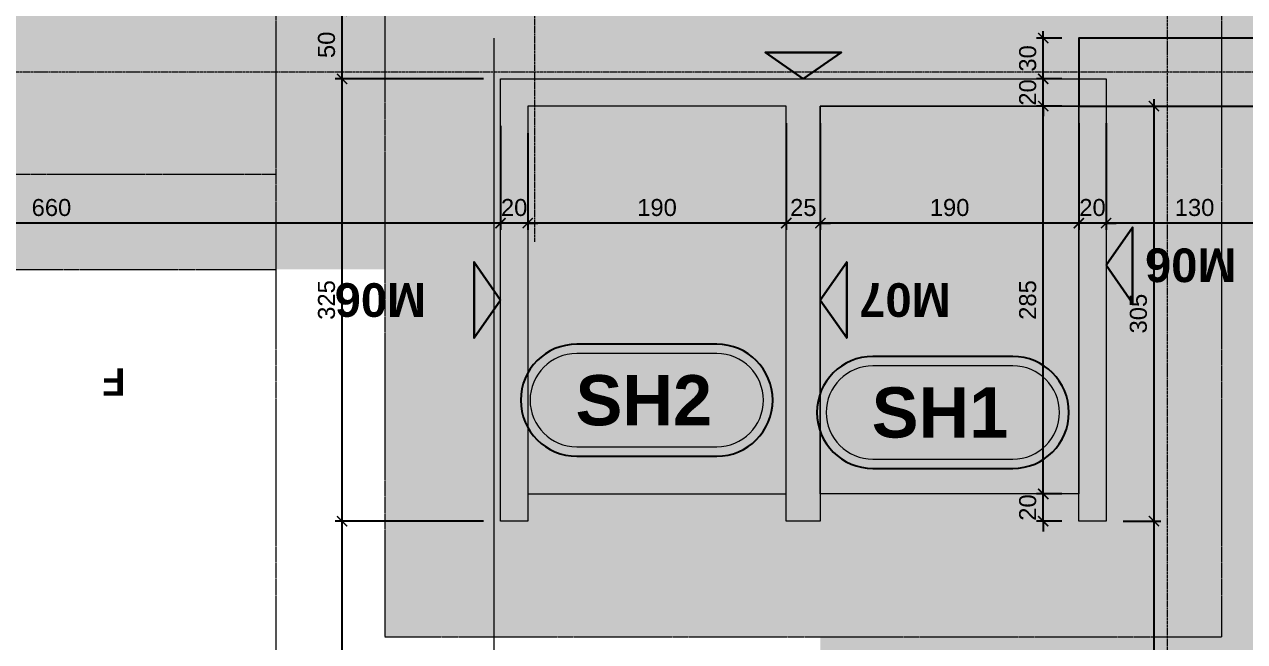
# Model space of a CAD drawing. Header units: inches. Extents: x 22 to 5410, y 6 to 6984.
# Drawn here: x 1274 to 2171, y 2624 to 3078 of the extents above; entities that cross this region are included whole.
import ezdxf
from ezdxf.enums import TextEntityAlignment as Align

# ---------------------------------------------------------------- set-up
doc = ezdxf.new("R2010")
doc.units = ezdxf.units.IN
doc.header["$MEASUREMENT"] = 0
for name, pattern in [('23486-A01$0${ Chain Double-Dash }', [0]), ('AXES', [2, 1.25, -0.25, 0.25, -0.25]), ('CACHE', [0.375, 0.25, -0.125]), ('CONTINU', [0])]:
    doc.linetypes.add(name, pattern=pattern)
for name, color, linetype in [('AXES', 10, 'AXES'), ('BETON CACHE', 4, 'CACHE'), ('BETON COUPE', 3, 'CONTINU'), ('BETON TRAME', 254, 'Continuous'), ('BORD', 5, 'Continuous'), ('COTE 50ème', 1, 'Continuous'), ('COUPE', 2, 'Continuous'), ('ELEVATION', 150, 'Continuous'), ('OMBRE', 253, 'Continuous'), ('PILIER', 7, 'Continuous')]:
    doc.layers.add(name, color=color, linetype=linetype)
doc.layers.add('BETON HACHURE', color=252, linetype='Continuous', lineweight=13)
for name, color, linetype, true_color in [('FOND DE FOUILLE', 7, 'Continuous', 0xfff3e5), ('PREFA MUR SUP TRAME', 7, 'Continuous', 0xd7c7ff), ('TALUS TRAME 2', 7, 'Continuous', 0xecd8c6)]:
    doc.layers.add(name, color=color, linetype=linetype, true_color=true_color)
doc.layers.add('HORS GEL', color=7, linetype='CACHE', lineweight=5, true_color=0x00661a)
doc.styles.add('BRMNAMES', font='swisseb.ttf', dxfattribs={"height": 20})
doc.styles.add('RS_TXT_50', font='arial.ttf', dxfattribs={"height": 12.5})
doc.styles.add('style7', font='arialbd.ttf', dxfattribs={"height": 20})
doc.dimstyles.new('RS_50CM_LINEAIRE', dxfattribs={"dimscale": 5, "dimtxt": 12.5, "dimasz": 1.5, "dimexe": 1, "dimexo": 2.5, "dimgap": 1, "dimtad": 1, "dimdec": 1, "dimrnd": 0.5, "dimdsep": 46, "dimtxsty": 'RS_TXT_50', "dimblk1": 'ARCHTICK', "dimblk2": 'ARCHTICK', "dimsah": 1, "dimcen": 2.5, "dimdle": 1, "dimclrt": 4, "dimadec": 0, "dimazin": 2, "dimtfac": 1, "dimtdec": 1, "dimtix": 1, "dimtmove": 2, "dimatfit": 3, "dimfxl": 1, "dimtolj": 1, "dimtzin": 0, "dimarcsym": 0})

# ---------------------------------------------------------------- blocks, each defined once
blk = doc.blocks.new('ELEVATION _2')
blk.add_hatch(color=0).paths.add_polyline_path([(1.218, -0.851), (0, 0), (-1.218, -0.851)])
at = {"color": 0, "lineweight": 30}
blk.add_lwpolyline([(0, 0), (1.218, -0.851), (-1.218, -0.851), (0, 0)], dxfattribs=at)
at = {"color": 0, "style": 'BRMNAMES'}
blk.add_attdef('ELEVATION_TEXTE', text='', height=1.076, rotation=90, dxfattribs=at).set_placement((0, -1.251), align=Align.MIDDLE_RIGHT)
blk = doc.blocks.new('_ArchTick')
at = {"color": 0, "linetype": 'ByBlock', "const_width": 0.15}
blk.add_lwpolyline([(-0.5, -0.5), (0.5, 0.5)], dxfattribs=at)
blk = doc.blocks.new('*D463')
at = {"layer": 'COTE 50ème', "color": 0, "lineweight": -2, "transparency": 16777216}
for p, q in [((2069.21, 3005.13), (2069.21, 2926.64)), ((2199.21, 3005.13), (2199.21, 2926.64)), ((2204.21, 2931.64), (2064.21, 2931.64))]:
    blk.add_line(p, q, dxfattribs=at)
at = {"layer": 'Defpoints', "color": 0, "transparency": 16777216}
for p in [(2069.21, 3017.63), (2199.21, 3017.63), (2069.21, 2931.64)]:
    blk.add_point(p, dxfattribs=at)
at = {"layer": 'COTE 50ème', "color": 0, "lineweight": -2, "transparency": 16777216, "xscale": 7.5, "yscale": 7.5, "zscale": 7.5, "rotation": 180}
blk.add_blockref('_ArchTick', (2069.21, 2931.64), dxfattribs=at)
at = {"layer": 'COTE 50ème', "color": 0, "lineweight": -2, "transparency": 16777216, "xscale": 7.5, "yscale": 7.5, "zscale": 7.5}
blk.add_blockref('_ArchTick', (2199.21, 2931.64), dxfattribs=at)
at = {"layer": 'COTE 50ème', "color": 4, "transparency": 16777216, "insert": (2134.21, 2943.03), "char_height": 12.5, "attachment_point": 5, "style": 'RS_TXT_50'}
blk.add_mtext('\\A1;130', dxfattribs=at)
blk = doc.blocks.new('*D464')
at = {"layer": 'COTE 50ème', "color": 0, "lineweight": -2, "transparency": 16777216}
for p, q in [((2049.21, 3005.13), (2049.21, 2926.64)), ((2069.21, 3005.13), (2069.21, 2926.64)), ((2049.21, 2931.64), (2041.71, 2931.64)), ((2069.21, 2931.64), (2049.21, 2931.64)), ((2069.21, 2931.64), (2076.71, 2931.64))]:
    blk.add_line(p, q, dxfattribs=at)
at = {"layer": 'Defpoints', "color": 0, "transparency": 16777216}
for p in [(2049.21, 3017.63), (2069.21, 3017.63), (2049.21, 2931.64)]:
    blk.add_point(p, dxfattribs=at)
at = {"layer": 'COTE 50ème', "color": 0, "lineweight": -2, "transparency": 16777216, "xscale": 7.5, "yscale": 7.5, "zscale": 7.5}
blk.add_blockref('_ArchTick', (2049.21, 2931.64), dxfattribs=at)
at = {"layer": 'COTE 50ème', "color": 0, "lineweight": -2, "transparency": 16777216, "xscale": 7.5, "yscale": 7.5, "zscale": 7.5, "rotation": 180}
blk.add_blockref('_ArchTick', (2069.21, 2931.64), dxfattribs=at)
at = {"layer": 'COTE 50ème', "color": 4, "transparency": 16777216, "insert": (2059.21, 2943.02), "char_height": 12.5, "attachment_point": 5, "style": 'RS_TXT_50'}
blk.add_mtext('\\A1;20', dxfattribs=at)
blk = doc.blocks.new('*D465')
at = {"layer": 'COTE 50ème', "color": 0, "lineweight": -2, "transparency": 16777216}
for p, q in [((1859.21, 3005.13), (1859.21, 2926.64)), ((2049.21, 3005.13), (2049.21, 2926.64)), ((2054.21, 2931.64), (1854.21, 2931.64))]:
    blk.add_line(p, q, dxfattribs=at)
at = {"layer": 'Defpoints', "color": 0, "transparency": 16777216}
for p in [(1859.21, 3017.63), (2049.21, 3017.63), (1859.21, 2931.64)]:
    blk.add_point(p, dxfattribs=at)
at = {"layer": 'COTE 50ème', "color": 0, "lineweight": -2, "transparency": 16777216, "xscale": 7.5, "yscale": 7.5, "zscale": 7.5, "rotation": 180}
blk.add_blockref('_ArchTick', (1859.21, 2931.64), dxfattribs=at)
at = {"layer": 'COTE 50ème', "color": 0, "lineweight": -2, "transparency": 16777216, "xscale": 7.5, "yscale": 7.5, "zscale": 7.5}
blk.add_blockref('_ArchTick', (2049.21, 2931.64), dxfattribs=at)
at = {"layer": 'COTE 50ème', "color": 4, "transparency": 16777216, "insert": (1954.21, 2943.02), "char_height": 12.5, "attachment_point": 5, "style": 'RS_TXT_50'}
blk.add_mtext('\\A1;190', dxfattribs=at)
blk = doc.blocks.new('*D466')
at = {"layer": 'COTE 50ème', "color": 0, "lineweight": -2, "transparency": 16777216}
for p, q in [((1834.21, 3005.13), (1834.21, 2926.64)), ((1859.21, 3005.13), (1859.21, 2926.64)), ((1834.21, 2931.64), (1826.71, 2931.64)), ((1859.21, 2931.64), (1834.21, 2931.64)), ((1859.21, 2931.64), (1866.71, 2931.64))]:
    blk.add_line(p, q, dxfattribs=at)
at = {"layer": 'Defpoints', "color": 0, "transparency": 16777216}
for p in [(1834.21, 3017.63), (1859.21, 3017.63), (1834.21, 2931.64)]:
    blk.add_point(p, dxfattribs=at)
at = {"layer": 'COTE 50ème', "color": 0, "lineweight": -2, "transparency": 16777216, "xscale": 7.5, "yscale": 7.5, "zscale": 7.5}
blk.add_blockref('_ArchTick', (1834.21, 2931.64), dxfattribs=at)
at = {"layer": 'COTE 50ème', "color": 0, "lineweight": -2, "transparency": 16777216, "xscale": 7.5, "yscale": 7.5, "zscale": 7.5, "rotation": 180}
blk.add_blockref('_ArchTick', (1859.21, 2931.64), dxfattribs=at)
at = {"layer": 'COTE 50ème', "color": 4, "transparency": 16777216, "insert": (1846.71, 2943.02), "char_height": 12.5, "attachment_point": 5, "style": 'RS_TXT_50'}
blk.add_mtext('\\A1;25', dxfattribs=at)
blk = doc.blocks.new('*D467')
at = {"layer": 'COTE 50ème', "color": 0, "lineweight": -2, "transparency": 16777216}
for p, q in [((1834.21, 3005.13), (1834.21, 2926.64)), ((1644.21, 2997.63), (1644.21, 2926.64)), ((1839.21, 2931.64), (1639.21, 2931.64))]:
    blk.add_line(p, q, dxfattribs=at)
at = {"layer": 'Defpoints', "color": 0, "transparency": 16777216}
for p in [(1834.21, 3017.63), (1644.21, 3010.13), (1644.21, 2931.64)]:
    blk.add_point(p, dxfattribs=at)
at = {"layer": 'COTE 50ème', "color": 0, "lineweight": -2, "transparency": 16777216, "xscale": 7.5, "yscale": 7.5, "zscale": 7.5, "rotation": 180}
blk.add_blockref('_ArchTick', (1644.21, 2931.64), dxfattribs=at)
at = {"layer": 'COTE 50ème', "color": 0, "lineweight": -2, "transparency": 16777216, "xscale": 7.5, "yscale": 7.5, "zscale": 7.5}
blk.add_blockref('_ArchTick', (1834.21, 2931.64), dxfattribs=at)
at = {"layer": 'COTE 50ème', "color": 4, "transparency": 16777216, "insert": (1739.21, 2943.02), "char_height": 12.5, "attachment_point": 5, "style": 'RS_TXT_50'}
blk.add_mtext('\\A1;190', dxfattribs=at)
blk = doc.blocks.new('*D468')
at = {"layer": 'COTE 50ème', "color": 0, "lineweight": -2, "transparency": 16777216}
for p, q in [((1624.21, 3003.15), (1624.21, 2926.64)), ((1644.21, 2997.63), (1644.21, 2926.64)), ((1624.21, 2931.64), (1616.71, 2931.64)), ((1644.21, 2931.64), (1624.21, 2931.64)), ((1644.21, 2931.64), (1651.71, 2931.64))]:
    blk.add_line(p, q, dxfattribs=at)
at = {"layer": 'Defpoints', "color": 0, "transparency": 16777216}
for p in [(1624.21, 3015.65), (1644.21, 3010.13), (1624.21, 2931.64)]:
    blk.add_point(p, dxfattribs=at)
at = {"layer": 'COTE 50ème', "color": 0, "lineweight": -2, "transparency": 16777216, "xscale": 7.5, "yscale": 7.5, "zscale": 7.5}
blk.add_blockref('_ArchTick', (1624.21, 2931.64), dxfattribs=at)
at = {"layer": 'COTE 50ème', "color": 0, "lineweight": -2, "transparency": 16777216, "xscale": 7.5, "yscale": 7.5, "zscale": 7.5, "rotation": 180}
blk.add_blockref('_ArchTick', (1644.21, 2931.64), dxfattribs=at)
at = {"layer": 'COTE 50ème', "color": 4, "transparency": 16777216, "insert": (1634.21, 2943.02), "char_height": 12.5, "attachment_point": 5, "style": 'RS_TXT_50'}
blk.add_mtext('\\A1;20', dxfattribs=at)
blk = doc.blocks.new('*D469')
at = {"layer": 'COTE 50ème', "color": 0, "lineweight": -2, "transparency": 16777216}
for p, q in [((964.21, 3003.15), (964.21, 2926.64)), ((1624.21, 3003.15), (1624.21, 2926.64)), ((1629.21, 2931.64), (959.21, 2931.64))]:
    blk.add_line(p, q, dxfattribs=at)
at = {"layer": 'Defpoints', "color": 0, "transparency": 16777216}
for p in [(964.21, 3015.65), (1624.21, 3015.65), (964.21, 2931.64)]:
    blk.add_point(p, dxfattribs=at)
at = {"layer": 'COTE 50ème', "color": 0, "lineweight": -2, "transparency": 16777216, "xscale": 7.5, "yscale": 7.5, "zscale": 7.5, "rotation": 180}
blk.add_blockref('_ArchTick', (964.21, 2931.64), dxfattribs=at)
at = {"layer": 'COTE 50ème', "color": 0, "lineweight": -2, "transparency": 16777216, "xscale": 7.5, "yscale": 7.5, "zscale": 7.5}
blk.add_blockref('_ArchTick', (1624.21, 2931.64), dxfattribs=at)
at = {"layer": 'COTE 50ème', "color": 4, "transparency": 16777216, "insert": (1294.21, 2943.02), "char_height": 12.5, "attachment_point": 5, "style": 'RS_TXT_50'}
blk.add_mtext('\\A1;660', dxfattribs=at)
blk = doc.blocks.new('*D705')
at = {"layer": 'COTE 50ème', "color": 0, "lineweight": -2, "transparency": 16777216}
for p, q in [((2104.36, 3022.63), (2104.36, 2707.63)), ((2081.71, 3017.63), (2109.36, 3017.63)), ((2081.71, 2712.63), (2109.36, 2712.63))]:
    blk.add_line(p, q, dxfattribs=at)
at = {"layer": 'Defpoints', "color": 0, "transparency": 16777216}
for p in [(2069.21, 3017.63), (2069.21, 2712.63), (2104.36, 2712.63)]:
    blk.add_point(p, dxfattribs=at)
at = {"layer": 'COTE 50ème', "color": 0, "lineweight": -2, "transparency": 16777216, "xscale": 7.5, "yscale": 7.5, "zscale": 7.5}
for p, rotation in [((2104.36, 3017.63), 90), ((2104.36, 2712.63), 270)]:
    blk.add_blockref('_ArchTick', p, dxfattribs=dict(at, rotation=rotation))
at = {"layer": 'COTE 50ème', "color": 4, "transparency": 16777216, "insert": (2092.97, 2865.13), "char_height": 12.5, "attachment_point": 5, "rotation": 90, "style": 'RS_TXT_50'}
blk.add_mtext('\\A1;305', dxfattribs=at)
blk = doc.blocks.new('*D706')
at = {"layer": 'COTE 50ème', "color": 0, "lineweight": -2, "transparency": 16777216}
for p, q in [((2104.36, 2717.63), (2104.36, 2322.63)), ((2081.71, 2712.63), (2109.36, 2712.63)), ((2076.14, 2327.63), (2109.36, 2327.63))]:
    blk.add_line(p, q, dxfattribs=at)
at = {"layer": 'Defpoints', "color": 0, "transparency": 16777216}
for p in [(2069.21, 2712.63), (2063.64, 2327.63), (2104.36, 2327.63)]:
    blk.add_point(p, dxfattribs=at)
at = {"layer": 'COTE 50ème', "color": 0, "lineweight": -2, "transparency": 16777216, "xscale": 7.5, "yscale": 7.5, "zscale": 7.5}
for p, rotation in [((2104.36, 2712.63), 90), ((2104.36, 2327.63), 270)]:
    blk.add_blockref('_ArchTick', p, dxfattribs=dict(at, rotation=rotation))
at = {"layer": 'COTE 50ème', "color": 4, "transparency": 16777216, "insert": (2092.97, 2520.13), "char_height": 12.5, "attachment_point": 5, "rotation": 90, "style": 'RS_TXT_50'}
blk.add_mtext('\\A1;385', dxfattribs=at)
blk = doc.blocks.new('*D707')
at = {"layer": 'COTE 50ème', "color": 0, "lineweight": -2, "transparency": 16777216}
for p, q in [((2023.01, 2732.63), (2023.01, 2740.13)), ((2036.71, 2732.63), (2018.01, 2732.63)), ((2023.01, 2712.63), (2023.01, 2732.63)), ((2036.71, 2712.63), (2018.01, 2712.63)), ((2023.01, 2712.63), (2023.01, 2705.13))]:
    blk.add_line(p, q, dxfattribs=at)
at = {"layer": 'Defpoints', "color": 0, "transparency": 16777216}
for p in [(2023.01, 2732.63), (2049.21, 2732.63), (2049.21, 2712.63)]:
    blk.add_point(p, dxfattribs=at)
at = {"layer": 'COTE 50ème', "color": 0, "lineweight": -2, "transparency": 16777216, "xscale": 7.5, "yscale": 7.5, "zscale": 7.5}
for p, rotation in [((2023.01, 2732.63), 270), ((2023.01, 2712.63), 90)]:
    blk.add_blockref('_ArchTick', p, dxfattribs=dict(at, rotation=rotation))
at = {"layer": 'COTE 50ème', "color": 4, "transparency": 16777216, "insert": (2011.63, 2722.63), "char_height": 12.5, "attachment_point": 5, "rotation": 90, "style": 'RS_TXT_50'}
blk.add_mtext('\\A1;20', dxfattribs=at)
blk = doc.blocks.new('*D708')
at = {"layer": 'COTE 50ème', "color": 0, "lineweight": -2, "transparency": 16777216}
for p, q in [((2023.01, 2727.63), (2023.01, 3022.63)), ((2036.71, 3017.63), (2018.01, 3017.63)), ((2036.71, 2732.63), (2018.01, 2732.63))]:
    blk.add_line(p, q, dxfattribs=at)
at = {"layer": 'Defpoints', "color": 0, "transparency": 16777216}
for p in [(2023.01, 3017.63), (2049.21, 3017.63), (2049.21, 2732.63)]:
    blk.add_point(p, dxfattribs=at)
at = {"layer": 'COTE 50ème', "color": 0, "lineweight": -2, "transparency": 16777216, "xscale": 7.5, "yscale": 7.5, "zscale": 7.5}
for p, rotation in [((2023.01, 3017.63), 90), ((2023.01, 2732.63), 270)]:
    blk.add_blockref('_ArchTick', p, dxfattribs=dict(at, rotation=rotation))
at = {"layer": 'COTE 50ème', "color": 4, "transparency": 16777216, "insert": (2011.63, 2875.13), "char_height": 12.5, "attachment_point": 5, "rotation": 90, "style": 'RS_TXT_50'}
blk.add_mtext('\\A1;285', dxfattribs=at)
blk = doc.blocks.new('*D709')
at = {"layer": 'COTE 50ème', "color": 0, "lineweight": -2, "transparency": 16777216}
for p, q in [((2023.01, 3037.63), (2023.01, 3045.13)), ((2036.71, 3037.63), (2018.01, 3037.63)), ((2023.01, 3017.63), (2023.01, 3037.63)), ((2036.71, 3017.63), (2018.01, 3017.63)), ((2023.01, 3017.63), (2023.01, 3010.13))]:
    blk.add_line(p, q, dxfattribs=at)
at = {"layer": 'Defpoints', "color": 0, "transparency": 16777216}
for p in [(2023.01, 3037.63), (2049.21, 3037.63), (2049.21, 3017.63)]:
    blk.add_point(p, dxfattribs=at)
at = {"layer": 'COTE 50ème', "color": 0, "lineweight": -2, "transparency": 16777216, "xscale": 7.5, "yscale": 7.5, "zscale": 7.5}
for p, rotation in [((2023.01, 3037.63), 270), ((2023.01, 3017.63), 90)]:
    blk.add_blockref('_ArchTick', p, dxfattribs=dict(at, rotation=rotation))
at = {"layer": 'COTE 50ème', "color": 4, "transparency": 16777216, "insert": (2011.63, 3027.63), "char_height": 12.5, "attachment_point": 5, "rotation": 90, "style": 'RS_TXT_50'}
blk.add_mtext('\\A1;20', dxfattribs=at)
blk = doc.blocks.new('*D710')
at = {"layer": 'COTE 50ème', "color": 0, "lineweight": -2, "transparency": 16777216}
for p, q in [((2036.71, 3067.63), (2018.01, 3067.63)), ((2023.01, 3032.63), (2023.01, 3072.63)), ((2036.71, 3037.63), (2018.01, 3037.63))]:
    blk.add_line(p, q, dxfattribs=at)
at = {"layer": 'Defpoints', "color": 0, "transparency": 16777216}
for p in [(2023.01, 3067.63), (2049.21, 3067.63), (2049.21, 3037.63)]:
    blk.add_point(p, dxfattribs=at)
at = {"layer": 'COTE 50ème', "color": 0, "lineweight": -2, "transparency": 16777216, "xscale": 7.5, "yscale": 7.5, "zscale": 7.5}
for p, rotation in [((2023.01, 3067.63), 90), ((2023.01, 3037.63), 270)]:
    blk.add_blockref('_ArchTick', p, dxfattribs=dict(at, rotation=rotation))
at = {"layer": 'COTE 50ème', "color": 4, "transparency": 16777216, "insert": (2011.63, 3052.63), "char_height": 12.5, "attachment_point": 5, "rotation": 90, "style": 'RS_TXT_50'}
blk.add_mtext('\\A1;30', dxfattribs=at)
blk = doc.blocks.new('*D766')
at = {"layer": 'COTE 50ème', "color": 0, "lineweight": -2, "transparency": 16777216}
for p, q in [((1507.77, 2322.63), (1507.77, 2717.63)), ((1611.71, 2712.63), (1502.77, 2712.63)), ((1581.71, 2327.63), (1502.77, 2327.63))]:
    blk.add_line(p, q, dxfattribs=at)
at = {"layer": 'Defpoints', "color": 0, "transparency": 16777216}
for p in [(1507.77, 2712.63), (1624.21, 2712.63), (1594.21, 2327.63)]:
    blk.add_point(p, dxfattribs=at)
at = {"layer": 'COTE 50ème', "color": 0, "lineweight": -2, "transparency": 16777216, "xscale": 7.5, "yscale": 7.5, "zscale": 7.5}
for p, rotation in [((1507.77, 2712.63), 90), ((1507.77, 2327.63), 270)]:
    blk.add_blockref('_ArchTick', p, dxfattribs=dict(at, rotation=rotation))
at = {"layer": 'COTE 50ème', "color": 4, "transparency": 16777216, "insert": (1496.39, 2520.13), "char_height": 12.5, "attachment_point": 5, "rotation": 90, "style": 'RS_TXT_50'}
blk.add_mtext('\\A1;385', dxfattribs=at)
blk = doc.blocks.new('*D767')
at = {"layer": 'COTE 50ème', "color": 0, "lineweight": -2, "transparency": 16777216}
for p, q in [((1507.77, 2707.63), (1507.77, 3042.63)), ((1611.71, 3037.63), (1502.77, 3037.63)), ((1611.71, 2712.63), (1502.77, 2712.63))]:
    blk.add_line(p, q, dxfattribs=at)
at = {"layer": 'Defpoints', "color": 0, "transparency": 16777216}
for p in [(1507.77, 3037.63), (1624.21, 3037.63), (1624.21, 2712.63)]:
    blk.add_point(p, dxfattribs=at)
at = {"layer": 'COTE 50ème', "color": 0, "lineweight": -2, "transparency": 16777216, "xscale": 7.5, "yscale": 7.5, "zscale": 7.5}
for p, rotation in [((1507.77, 3037.63), 90), ((1507.77, 2712.63), 270)]:
    blk.add_blockref('_ArchTick', p, dxfattribs=dict(at, rotation=rotation))
at = {"layer": 'COTE 50ème', "color": 4, "transparency": 16777216, "insert": (1496.39, 2875.13), "char_height": 12.5, "attachment_point": 5, "rotation": 90, "style": 'RS_TXT_50'}
blk.add_mtext('\\A1;325', dxfattribs=at)
blk = doc.blocks.new('*D768')
at = {"layer": 'COTE 50ème', "color": 0, "lineweight": -2, "transparency": 16777216}
for p, q in [((1616.71, 3087.63), (1502.77, 3087.63)), ((1507.77, 3032.63), (1507.77, 3092.63)), ((1611.71, 3037.63), (1502.77, 3037.63))]:
    blk.add_line(p, q, dxfattribs=at)
at = {"layer": 'Defpoints', "color": 0, "transparency": 16777216}
for p in [(1507.77, 3087.63), (1629.21, 3087.63), (1624.21, 3037.63)]:
    blk.add_point(p, dxfattribs=at)
at = {"layer": 'COTE 50ème', "color": 0, "lineweight": -2, "transparency": 16777216, "xscale": 7.5, "yscale": 7.5, "zscale": 7.5}
for p, rotation in [((1507.77, 3087.63), 90), ((1507.77, 3037.63), 270)]:
    blk.add_blockref('_ArchTick', p, dxfattribs=dict(at, rotation=rotation))
at = {"layer": 'COTE 50ème', "color": 4, "transparency": 16777216, "insert": (1496.39, 3062.63), "char_height": 12.5, "attachment_point": 5, "rotation": 90, "style": 'RS_TXT_50'}
blk.add_mtext('\\A1;50', dxfattribs=at)
blk = doc.blocks.new('PILIER')
at = {"color": 252}
blk.add_lwpolyline([(1.563, 1.2), (-1.437, 1.2, 1), (-1.437, -1.2), (1.563, -1.2, 1), (1.563, 1.2, -1)], format="xyb", dxfattribs=at)
at = {"color": 10, "lineweight": 20}
blk.add_lwpolyline([(1.563, 1), (-1.437, 1, 1), (-1.437, -1), (1.563, -1, 1)], format="xyb", close=True, dxfattribs=at)
at = {"color": 7, "style": 'BRMNAMES'}
blk.add_attdef('PILIER_TEXTE', text='', height=1.076, dxfattribs=at).set_placement((0, 0), align=Align.MIDDLE_CENTER)

msp = doc.modelspace()

# ---------------------------------------------------------------- hatches: boundary and pattern name
at = {"layer": 'BETON HACHURE', "transparency": 33554585}
h = msp.add_hatch(dxfattribs=at)
h.set_pattern_fill('ANSI37', color=256, scale=50, angle=270, style=0)
h.set_pattern_definition([(315, (-53197.0064, 74780.388), (4.4194174, 4.4194174), []), (45, (-53197.0064, 74780.388), (-4.4194174, 4.4194174), [])])
h.paths.add_polyline_path([(2299.21, 3277.78), (2324.21, 3277.78), (2324.21, 2952.78), (2299.21, 2952.78)], flags=0)
h.paths.add_polyline_path([(2299.21, 3277.78), (2324.21, 3277.78), (2324.21, 2952.78), (2299.21, 2952.78)], flags=0)
h.paths.add_polyline_path([(4479.2, 3137.63), (4479.21, 3087.63), (4559.21, 3087.63), (4559.2, 3137.63)], flags=0)
h.paths.add_polyline_path([(4099.2, 3137.63), (4099.2, 3087.63), (4179.2, 3087.63), (4179.2, 3137.63)], flags=0)
edge = h.paths.add_edge_path(flags=0)
edge.add_arc((4139.2, 4452.63), 40, 0, 360)
edge = h.paths.add_edge_path(flags=0)
edge.add_arc((4139.2, 5127.63), 40, 0, 360)
edge = h.paths.add_edge_path(flags=0)
edge.add_arc((4139.2, 3852.63), 40, 0, 360)
h.paths.add_polyline_path([(4984.21, 5597.77), (795.36, 5597.78), (406.07, 861.07), (4984.21, 411.49)])
edge = h.paths.add_edge_path(flags=0)
edge.add_arc((4139.2, 3852.63), 40, 0, 360)
h.paths.add_polyline_path([(2924.21, 5572.78), (2924.21, 5152.63), (2949.21, 5152.63), (2949.21, 5572.78), (4519.21, 5572.78), (4519.2, 5102.63), (4559.21, 5102.63), (4559.21, 5572.78), (4959.21, 5572.77), (4959.21, 3842.63), (4559.21, 3842.63), (4559.21, 4477.63), (4519.2, 4477.63), (4519.2, 3812.63), (4959.21, 3812.63), (4959.21, 3067.63), (4519.2, 3067.63), (4519.2, 1677.63), (4559.21, 1677.63), (4559.21, 3037.63), (4959.21, 3037.63), (4959.21, 439.06), (4186.71, 514.92), (4186.71, 1002.63), (4161.71, 1002.63), (4161.71, 517.38), (2856.71, 645.53), (2856.71, 1002.63), (2831.71, 1002.63), (2831.71, 647.99), (1644.21, 764.6), (1644.21, 1002.63), (1594.21, 1002.63), (1594.21, 769.51), (433, 883.55), (504.35, 1751.63), (814.21, 1751.63), (814.21, 1801.63), (508.46, 1801.63), (608.4, 3017.63), (814.21, 3017.63), (814.21, 3067.63), (612.5, 3067.63), (614.35, 3087.63), (814.21, 3087.63), (814.21, 3137.63), (618.26, 3137.63), (674.97, 3827.63), (814.21, 3827.63), (814.21, 3877.63), (679.07, 3877.63), (724.28, 4427.63), (814.21, 4427.63), (814.21, 4477.63), (728.39, 4477.63), (818.39, 5572.78), (1596.71, 5572.78), (1596.71, 5152.63), (1621.71, 5152.63), (1621.71, 5572.78)], flags=16)
h.paths.add_polyline_path([(4099.2, 3892.63), (4099.2, 3812.63), (4179.2, 3812.63), (4179.2, 3892.63)], flags=0)
at = {"layer": 'BETON TRAME', "transparency": 33554559}
h = msp.add_hatch(color=256, dxfattribs=at)
h.dxf.hatch_style = 1
h.paths.add_polyline_path([(3379.21, 2327.63), (3414.21, 2327.63), (3414.21, 1677.63), (3379.21, 1677.63), (3379.21, 1852.63), (2919.21, 1852.63), (2919.21, 1677.63), (2884.21, 1677.63), (2884.21, 2327.63), (2919.21, 2327.63), (2919.21, 1892.63), (3129.21, 1892.63), (3129.21, 2222.63), (3169.21, 2222.63), (3169.21, 1892.63), (3379.21, 1892.63)])
h.paths.add_polyline_path([(4249.21, 1002.63), (4249.21, 1052.63), (4099.21, 1052.63), (4099.21, 1002.63)])
h.paths.add_polyline_path([(3529.21, 1002.63), (3529.21, 1052.63), (3379.21, 1052.63), (3379.21, 1002.63)])
h.paths.add_polyline_path([(2919.21, 1002.63), (2919.21, 1052.63), (2769.21, 1052.63), (2769.21, 1002.63)])
h.paths.add_polyline_path([(2199.21, 1002.63), (2199.21, 1052.63), (2049.21, 1052.63), (2049.21, 1002.63)])
h.paths.add_polyline_path([(2199.21, 1677.63), (2199.21, 1727.63), (2049.21, 1727.63), (2049.21, 1677.63)])
h.paths.add_polyline_path([(4249.21, 1677.63), (4249.21, 1727.63), (4099.21, 1727.63), (4099.21, 1677.63)])
h.paths.add_polyline_path([(4249.21, 2277.63), (4249.21, 2327.63), (4099.21, 2327.63), (4099.21, 2277.63)])
h.paths.add_polyline_path([(2199.21, 2277.63), (2199.21, 2327.63), (2049.21, 2327.63), (2049.21, 2277.63)])
h.paths.add_polyline_path([(2199.21, 3017.63), (2199.21, 3067.63), (2049.21, 3067.63), (2049.21, 3017.63)])
h.paths.add_polyline_path([(4099.21, 3067.63), (4099.21, 3017.63), (4249.21, 3017.63), (4249.21, 3067.63)])
h.paths.add_polyline_path([(3434.21, 3017.63), (3434.21, 3067.63), (3309.21, 3067.63), (3309.21, 3017.63)])
h.paths.add_polyline_path([(2989.21, 3017.63), (2989.21, 3067.63), (2864.21, 3067.63), (2864.21, 3017.63)])
h.paths.add_polyline_path([(3014.21, 3067.63), (2989.21, 3067.63), (2989.21, 2562.63), (3014.21, 2562.63)])
h.paths.add_polyline_path([(3309.21, 3067.63), (3284.21, 3067.63), (3284.21, 2562.63), (3309.21, 2562.63)])
at = {"layer": 'FOND DE FOUILLE', "true_color": 0xfff4eb, "transparency": 33554508}
h = msp.add_hatch(color=7, dxfattribs=at)
h.dxf.hatch_style = 1
h.paths.add_polyline_path([(1859.21, 812.63), (4439.21, 812.63), (4439.21, 3257.63), (3204.21, 3257.63), (3204.21, 5342.63), (774.39, 5342.63), (573.45, 2897.63), (1859.21, 2897.63)])
at = {"layer": 'PREFA MUR SUP TRAME'}
h = msp.add_hatch(color=256, dxfattribs=at)
h.paths.add_polyline_path([(3354.21, 3137.63), (3354.21, 3087.63), (3434.21, 3087.63), (3434.21, 3137.63)])
h.paths.add_polyline_path([(1644.21, 2712.63), (1624.21, 2712.63), (1624.21, 3037.63), (2069.21, 3037.63), (2069.21, 2712.63), (2049.21, 2712.63), (2049.21, 3017.63), (1859.21, 3017.63), (1859.21, 2712.63), (1834.21, 2712.63), (1834.21, 3017.63), (1644.21, 3017.63)])
h.paths.add_polyline_path([(1644.21, 2327.63), (1594.21, 2327.63), (1594.21, 2177.63), (1644.21, 2177.63)])
h.paths.add_polyline_path([(964.21, 2277.63), (964.21, 2327.63), (814.21, 2327.63), (814.21, 2277.63)])
h.paths.add_polyline_path([(964.21, 1751.63), (964.21, 1801.63), (814.21, 1801.63), (814.21, 1751.63)])
h.paths.add_polyline_path([(1644.21, 1902.63), (1594.21, 1902.63), (1594.21, 1752.63), (1644.21, 1752.63)])
h.paths.add_polyline_path([(1644.21, 1152.63), (1594.21, 1152.63), (1594.21, 1002.63), (1644.21, 1002.63)])
h.paths.add_polyline_path([(964.21, 1057.63), (964.21, 1107.63), (814.21, 1107.63), (814.21, 1057.63)])
h.paths.add_polyline_path([(964.21, 3017.63), (964.21, 3067.63), (814.21, 3067.63), (814.21, 3017.63)])
edge = h.paths.add_edge_path()
edge.add_arc((3394.21, 3852.63), 40, 0, 360)
edge = h.paths.add_edge_path()
edge.add_arc((3394.21, 4452.63), 40, 0, 360)
edge = h.paths.add_edge_path()
edge.add_arc((3514.21, 5127.63), 40, 0, 360)
h.paths.add_polyline_path([(2049.21, 1801.6), (2099.21, 1801.6), (2099.21, 1727.6), (2049.21, 1727.6)])
at = {"layer": 'TALUS TRAME 2', "transparency": 33554687}
h = msp.add_hatch(color=256, dxfattribs=at)
h.dxf.hatch_style = 1
h.paths.add_polyline_path([(1539.21, 2627.63), (2154.21, 2627.63), (2154.21, 3122.63), (1539.21, 3122.63)])

# ---------------------------------------------------------------- linework, layer by layer
at = {"layer": 'AXES', "lineweight": 5, "ltscale": 1.3}
for p, q in [((1649.21, 5842.63), (1649.21, 2917.66)), ((2114.21, 112.63), (2114.21, 3204.22)), ((5339.21, 3042.63), (159.21, 3042.63))]:
    msp.add_line(p, q, dxfattribs=at)
at = {"layer": 'BETON CACHE', "lineweight": 5, "ltscale": 2}
for points in [[(1859.21, 2547.63), (1859.21, 812.63), (4439.21, 812.63), (4439.21, 3257.63), (3204.21, 3257.63), (3204.21, 5342.63), (774.39, 5342.63), (573.45, 2897.63), (1459.21, 2897.63)], [(1929.21, 2547.63), (1929.21, 882.63), (4369.21, 882.63), (4369.21, 3187.63), (3134.21, 3187.63), (3134.21, 5272.63), (768.64, 5272.63), (579.2, 2967.63), (1459.21, 2967.63)]]:
    msp.add_lwpolyline(points, dxfattribs=at)
for points in [[(1459.21, 2547.63), (2234.21, 2547.63), (2234.21, 3202.63), (1459.21, 3202.63)], [(1539.21, 2627.63), (2154.21, 2627.63), (2154.21, 3122.63), (1539.21, 3122.63)]]:
    msp.add_lwpolyline(points, close=True, dxfattribs=at)
at = {"layer": 'BETON COUPE'}
msp.add_lwpolyline([(2199.21, 3017.63), (2199.21, 3067.63), (2049.21, 3067.63), (2049.21, 3017.63)], close=True, dxfattribs=at)
at = {"layer": 'BETON COUPE', "lineweight": 5}
msp.add_lwpolyline([(1644.21, 2712.63), (1624.21, 2712.63), (1624.21, 3037.63), (2069.21, 3037.63), (2069.21, 2712.63), (2049.21, 2712.63), (2049.21, 3017.63), (1859.21, 3017.63), (1859.21, 2712.63), (1834.21, 2712.63), (1834.21, 3017.63), (1644.21, 3017.63)], close=True, dxfattribs=at)
at = {"layer": 'BORD', "lineweight": 5, "ltscale": 0.5}
for points in [[(1644.21, 2732.63), (1834.21, 2732.63), (1834.21, 3017.63), (1644.21, 3017.63)], [(1859.21, 3017.63), (2049.21, 3017.63), (2049.21, 2732.63), (1859.21, 2732.63)]]:
    msp.add_lwpolyline(points, close=True, dxfattribs=at)
at = {"layer": 'COUPE'}
msp.add_lwpolyline([(1432.11, 2830.61, 0, 0, 0), (1312.11, 2830.61, 0, 0, 0), (1312.11, 2820.41, 21.76, 0, 0), (1312.11, 2810.21, 0, 0, 0)], format="xyseb", dxfattribs=at)
at = {"layer": 'HORS GEL', "linetype": '23486-A01$0${ Chain Double-Dash }', "ltscale": 1.2}
msp.add_line((1619.21, 3067.63), (1619.21, 112.64), dxfattribs=at)
at = {"layer": 'OMBRE'}
for points in [[(1651.71, 2732.63), (1651.71, 3010.13), (1688.02, 2973.82)], [(1651.71, 3010.13), (1688.02, 2973.82), (1834.21, 3010.13)], [(1866.71, 2732.63), (1866.71, 3010.13), (1903.02, 2973.82)], [(1866.71, 3010.13), (1903.02, 2973.82), (2049.21, 3010.13)]]:
    msp.add_solid(points, dxfattribs=at)

# ---------------------------------------------------------------- block references
at = {"layer": 'ELEVATION'}
ref = msp.add_blockref('ELEVATION _2', (1846.71, 3037.63), dxfattribs=dict(at, xscale=-22.86, yscale=22.86, zscale=22.86, rotation=180))
ref.add_attrib('ELEVATION_TEXTE', 'M08', dxfattribs={"layer": '0', "color": 0, "height": 24.75, "rotation": 90, "style": 'BRMNAMES'}).set_placement((1846.71, 3158.95), align=Align.MIDDLE_RIGHT)
ref = msp.add_blockref('ELEVATION _2', (2069.21, 2900.67), dxfattribs=dict(at, xscale=22.85999999999999, yscale=22.85999999999999, zscale=22.85999999999999, rotation=90))
ref.add_attrib('ELEVATION_TEXTE', 'M06', dxfattribs={"layer": '0', "color": 0, "height": 24.75, "rotation": 180, "style": 'BRMNAMES'}).set_placement((2097.81, 2900.67), align=Align.MIDDLE_RIGHT)
ref = msp.add_blockref('ELEVATION _2', (1624.21, 2875.13), dxfattribs=dict(at, xscale=-22.85999999999999, yscale=22.85999999999999, zscale=22.85999999999999, rotation=270))
ref.add_attrib('ELEVATION_TEXTE', 'M06', dxfattribs={"layer": '0', "color": 0, "height": 24.75, "rotation": 180, "style": 'BRMNAMES'}).set_placement((1502.34, 2875.13), align=Align.MIDDLE_RIGHT)
ref = msp.add_blockref('ELEVATION _2', (1859.21, 2875.13), dxfattribs=dict(at, xscale=22.85999999999999, yscale=22.85999999999999, zscale=22.85999999999999, rotation=90))
ref.add_attrib('ELEVATION_TEXTE', 'M07', dxfattribs={"layer": '0', "color": 0, "height": 24.75, "rotation": 180, "style": 'BRMNAMES'}).set_placement((1887.81, 2875.13), align=Align.MIDDLE_RIGHT)
at = {"layer": 'PILIER', "xscale": 34.29, "yscale": 34.29, "zscale": 34.29}
for p, values in [((1729.49, 2801.49), {'PILIER_TEXTE': 'SH2'}), ((1947.11, 2792.51), {'PILIER_TEXTE': 'SH1'})]:
    msp.add_blockref('PILIER', p, dxfattribs=at).add_auto_attribs(values)

# ---------------------------------------------------------------- texts
at = {"layer": 'COUPE', "style": 'style7'}
msp.add_text('F', height=20, rotation=180, dxfattribs=at).set_placement((1340.11, 2814.87), align=Align.MIDDLE)

# ---------------------------------------------------------------- dimensions: what is measured, and where the dimension line sits
at = {"layer": 'COTE 50ème'}
for base, p1, p2, picture, middle in [((1507.77, 3087.63), (1624.21, 3037.63), (1629.21, 3087.63), '*D768', (1496.39, 3062.63)), ((2023.01, 3067.63), (2049.21, 3037.63), (2049.21, 3067.63), '*D710', (2011.63, 3052.63)), ((1507.77, 3037.63), (1624.21, 2712.63), (1624.21, 3037.63), '*D767', (1496.39, 2875.13)), ((2023.01, 3037.63), (2049.21, 3017.63), (2049.21, 3037.63), '*D709', (2011.63, 3027.63)), ((2023.01, 3017.63), (2049.21, 2732.63), (2049.21, 3017.63), '*D708', (2011.63, 2875.13)), ((2104.36, 2712.63), (2069.21, 3017.63), (2069.21, 2712.63), '*D705', (2092.97, 2865.13)), ((2023.01, 2732.63), (2049.21, 2712.63), (2049.21, 2732.63), '*D707', (2011.63, 2722.63)), ((1507.77, 2712.63), (1594.21, 2327.63), (1624.21, 2712.63), '*D766', (1496.39, 2520.13)), ((2104.36, 2327.63), (2069.21, 2712.63), (2063.64, 2327.63), '*D706', (2092.97, 2520.13))]:
    dim = msp.add_linear_dim(base=base, p1=p1, p2=p2, angle=90, dimstyle='RS_50CM_LINEAIRE', dxfattribs=at)
    dim.commit()
    dim.dimension.update_dxf_attribs({"geometry": picture, "text_midpoint": middle})
for base, p1, p2, picture, middle in [((964.21, 2931.64), (1624.21, 3015.65), (964.21, 3015.65), '*D469', (1294.21, 2943.02)), ((1624.21, 2931.64), (1644.21, 3010.13), (1624.21, 3015.65), '*D468', (1634.21, 2943.02)), ((1644.21, 2931.64), (1834.21, 3017.63), (1644.21, 3010.13), '*D467', (1739.21, 2943.02)), ((1834.21, 2931.64), (1859.21, 3017.63), (1834.21, 3017.63), '*D466', (1846.71, 2943.02)), ((1859.21, 2931.64), (2049.21, 3017.63), (1859.21, 3017.63), '*D465', (1954.21, 2943.02)), ((2049.21, 2931.64), (2069.21, 3017.63), (2049.21, 3017.63), '*D464', (2059.21, 2943.02)), ((2069.21, 2931.64), (2199.21, 3017.63), (2069.21, 3017.63), '*D463', (2134.21, 2943.03))]:
    dim = msp.add_linear_dim(base=base, p1=p1, p2=p2, dimstyle='RS_50CM_LINEAIRE', dxfattribs=at)
    dim.commit()
    dim.dimension.update_dxf_attribs({"geometry": picture, "text_midpoint": middle})

doc.saveas('drawing.dxf')
